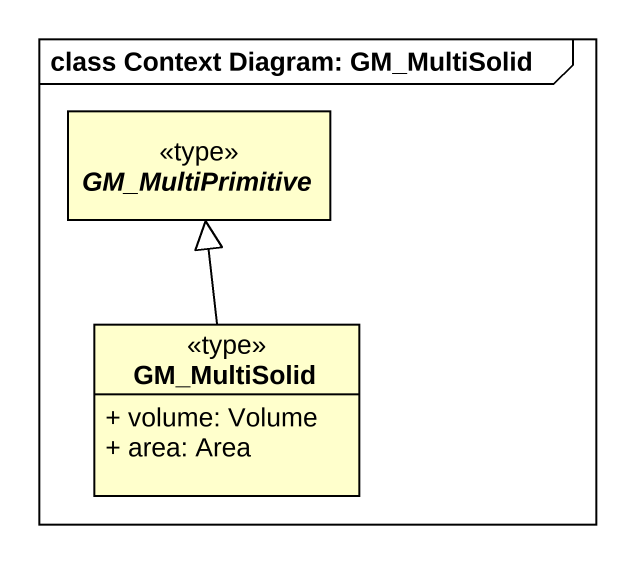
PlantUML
@startuml
mainframe class Context Diagram: GM_MultiSolid
hide circle
hide empty members
skinparam classAttributeIconSize 0
abstract class GM_MultiPrimitive <<type>>
class GM_MultiSolid <<type>> {
  + volume: Volume
  + area: Area
}
GM_MultiSolid -up-|> GM_MultiPrimitive
@enduml
